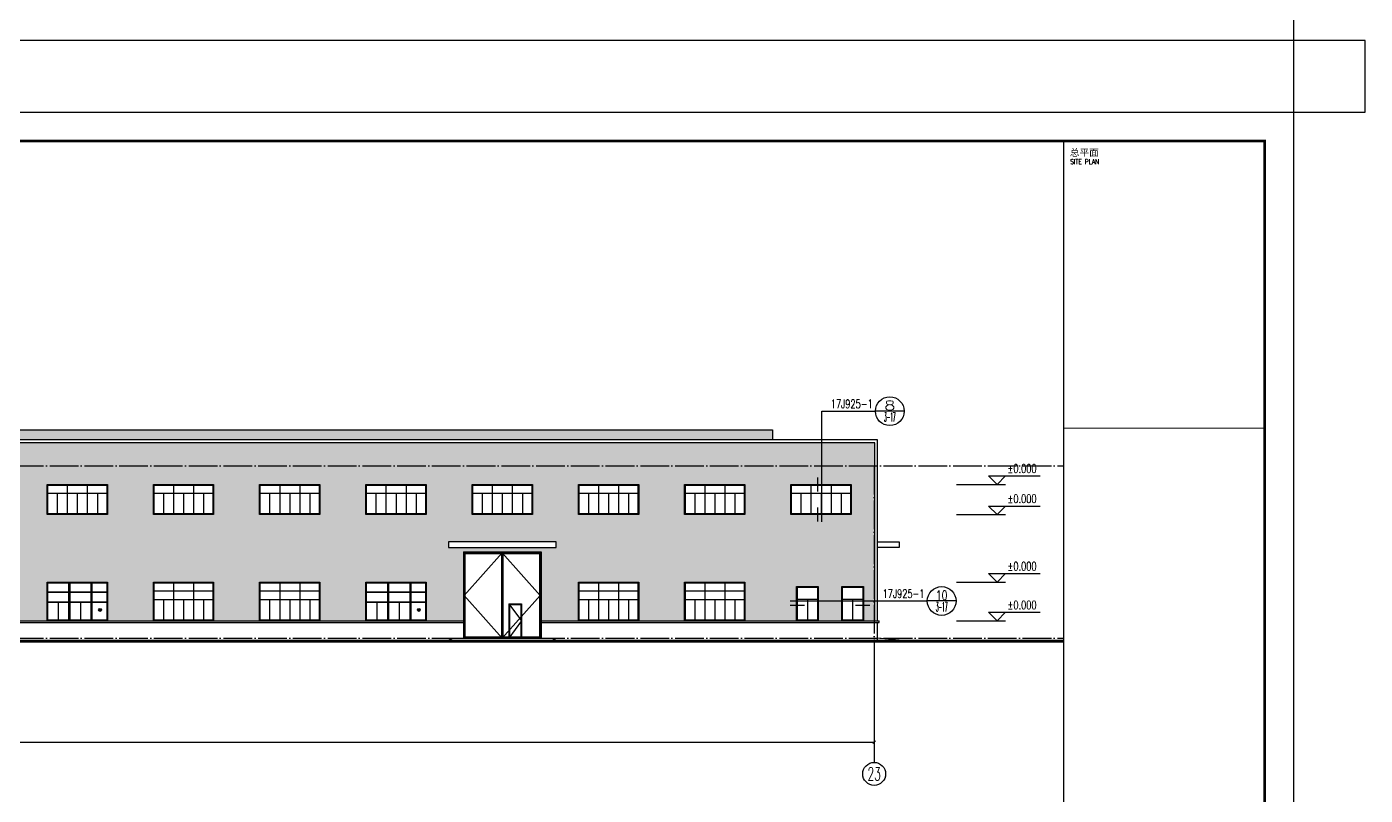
# Model space of a CAD drawing. Extents: x 13898408 to 14113608, y -853943 to -68012.
# Drawn here: x 14020392 to 14113608, y -624198 to -570693 of the extents above; entities that cross this region are included whole.
import ezdxf
from ezdxf.enums import TextEntityAlignment as Align

# ---------------------------------------------------------------- set-up
doc = ezdxf.new("R2010")
doc.units = 0
doc.header["$LTSCALE"] = 1000
doc.header["$MEASUREMENT"] = 0
doc.linetypes.add('DOTE', pattern=[2.42, 2, -0.2, 0.02, -0.2])
for name, color, linetype in [('AXIS', 3, 'Continuous'), ('AXIS_TEXT', 7, 'Continuous'), ('DIM_IDEN', 3, 'Continuous'), ('DOTE', 1, 'DOTE'), ('PUB_DIM', 3, 'Continuous'), ('PUB_TEXT', 7, 'Continuous'), ('TK', 4, 'Continuous'), ('WINDOW', 4, 'Continuous'), ('填充', 251, 'Continuous')]:
    doc.layers.add(name, color=color, linetype=linetype)
doc.styles.add('_TCH_AXIS', font='COMPLEX', dxfattribs={"bigfont": 'GBCBIG'})
doc.styles.add('_TCH_DIM', font='SIMPLEX', dxfattribs={"bigfont": 'GBCBIG'})
doc.styles.add('_TCH_DIM_T3', font='SIMPLEX', dxfattribs={"width": 0.705882, "bigfont": 'GBCBIG'})
doc.styles.add('_TCH_LABEL', font='COMPLEX', dxfattribs={"bigfont": 'GBCBIG'})
doc.styles.add('COMPLEX', font='COMPLEX')
doc.styles.add('ROMANS', font='romans', dxfattribs={"width": 0.65, "height": 231.275})
doc.styles.add('图签宋体', font='', dxfattribs={"height": 300})
doc.styles.get('图签宋体').set_extended_font_data('NSimSun')
doc.dimstyles.new('_TCH_ARCH&&200', dxfattribs={"dimtxt": 595, "dimasz": 200, "dimexe": 500, "dimexo": 600, "dimgap": 252.5, "dimtad": 1, "dimdec": 0, "dimzin": 0, "dimdsep": 46, "dimtxsty": '_TCH_DIM_T3', "dimblk": 'ARCHTICK', "dimcen": 0.09, "dimclrt": 7, "dimazin": 2, "dimtfac": 1, "dimtdec": 0, "dimtix": 1, "dimtmove": 2, "dimatfit": 3, "dimfxl": 0, "dimtolj": 1, "dimtzin": 0, "dimarcsym": 0})

# ---------------------------------------------------------------- blocks, each defined once
blk = doc.blocks.new('1111')
blk.add_lwpolyline([(-4200, 0), (0, 0), (0, -2700), (-4200, -2700)], close=True)
at = {"layer": 'WINDOW'}
for p, q in [((-4150, -600), (-50, -600)), ((-2800, -50), (-2800, -2650)), ((-1400, -50), (-1400, -2650)), ((-4150, -1200), (-50, -1200)), ((-3500, -1200), (-3500, -2650)), ((-2100, -1200), (-2100, -2650)), ((-700, -1200), (-700, -2650))]:
    blk.add_line(p, q, dxfattribs=at)
blk.add_lwpolyline([(-4150, -50), (-50, -50), (-50, -2650), (-4150, -2650)], close=True, dxfattribs=at)
blk = doc.blocks.new('A$C6FA958B4')
for p, q in [((-474, 38771), (4926, 38771)), ((-474, 38771), (-474, 32771)), ((4926, 38771), (4926, 32771))]:
    blk.add_line(p, q)
at = {"color": 4}
for p, q in [((-424, 38721), (4876, 38721)), ((-424, 38721), (-424, 32771)), ((-374, 38671), (2176, 38671)), ((-374, 38671), (-374, 32871)), ((2176, 38671), (2176, 32871)), ((2226, 38721), (2226, 32771)), ((2276, 38671), (2276, 35171)), ((2276, 38671), (4826, 38671)), ((4826, 38671), (4826, 32871)), ((4876, 38721), (4876, 32771)), ((2276, 35171), (2276, 32871)), ((2676, 35171), (3576, 35171)), ((2676, 35171), (2676, 32771)), ((2726, 35121), (3526, 35121)), ((2726, 35121), (2726, 32871)), ((3526, 35121), (3526, 32871)), ((3576, 35171), (3576, 32771)), ((-1224, 32771), (5676, 32771)), ((-374, 32871), (2176, 32871)), ((2276, 32871), (2676, 32871)), ((2726, 32871), (3226, 32871)), ((3226, 32871), (3526, 32871)), ((3576, 32871), (4826, 32871))]:
    blk.add_line(p, q, dxfattribs=at)
at = {"ltscale": 0.5}
blk.add_lwpolyline([(-1524, 39071), (5976, 39071), (5976, 39471), (-1524, 39471)], close=True, dxfattribs=at)
at = {"color": 4}
for points in [[(2226, 38721), (-424, 35746), (2226, 32771), (4876, 35746), (2226, 38721)], [(2676, 35171), (3576, 33971), (2676, 32771)]]:
    blk.add_lwpolyline(points, dxfattribs=at)
blk.add_lwpolyline([(-1524, 32621), (-1224, 32771), (5676, 32771), (5976, 32621)])
blk = doc.blocks.new('222222')
blk.add_lwpolyline([(-4200, 0), (0, 0), (0, -2100), (-4200, -2100)], close=True)
at = {"layer": 'WINDOW'}
for p, q in [((-4150, -600), (-50, -600)), ((-3500, -600), (-3500, -2050)), ((-2800, -50), (-2800, -2050)), ((-2100, -600), (-2100, -2050)), ((-1400, -50), (-1400, -2050)), ((-700, -600), (-700, -2050))]:
    blk.add_line(p, q, dxfattribs=at)
blk.add_lwpolyline([(-4150, -50), (-50, -50), (-50, -2050), (-4150, -2050)], close=True, dxfattribs=at)
blk = doc.blocks.new('GeYuanFrame_36671151', base_point=(20.09, 4.53))
at = {"layer": 'TK'}
blk.add_lwpolyline([(20.09, 4.53), (20.09, 598.53), (1071.09, 598.53), (1071.09, 4.53)], close=True, dxfattribs=at)
blk = doc.blocks.new('GeYuanFrame_68626334', base_point=(20.09, 4.53))
at = {"layer": 'TK'}
blk.add_lwpolyline([(20.09, 4.53), (20.09, 598.53), (1071.09, 598.53), (1071.09, 4.53)], close=True, dxfattribs=at)
at = {"layer": 'TK', "const_width": 1}
blk.add_lwpolyline([(45.09, 588.53), (1061.09, 588.53), (1061.09, 14.53), (45.09, 14.53)], close=True, dxfattribs=at)
at = {"layer": 'TK'}
for points, const_width in [([(991.09, 588.53), (991.09, 14.53)], 0.4), ([(991.09, 488.5), (1061.09, 488.5)], 0.35)]:
    blk.add_lwpolyline(points, dxfattribs=dict(at, const_width=const_width))
at = {"layer": 'TK', "style": '图签宋体'}
blk.add_text('总平面', height=2.4, dxfattribs=at).set_placement((993.23, 583.28))
at = {"layer": 'TK', "style": 'ROMANS', "width": 0.76}
blk.add_text('SITE PLAN', height=1.697, dxfattribs=at).set_placement((993.35, 580.49))
blk = doc.blocks.new('_AXISO')
blk.add_circle((0, 0), 0.5)
at = {"layer": 'AXIS_TEXT', "style": 'COMPLEX', "width": 1.041667}
blk.add_attdef('A', text='', height=0.56, dxfattribs=at).set_placement((-0.25, -0.28), (0.25, -0.28), align=Align.FIT)
blk = doc.blocks.new('_ArchTick')
at = {"color": 0, "linetype": 'ByBlock', "const_width": 0.4}
blk.add_lwpolyline([(-0.5, -0.5), (0.5, 0.5)], dxfattribs=at)
blk = doc.blocks.new('*D141')
at = {"layer": 'AXIS', "color": 0, "lineweight": -2}
for p, q in [((13916608, -614511), (13916608, -621011)), ((14079408, -614511), (14079408, -621011)), ((13916608, -620511), (14079408, -620511))]:
    blk.add_line(p, q, dxfattribs=at)
at = {"layer": 'Defpoints', "color": 0}
for p in [(13916608, -613911), (14079408, -613911), (14079408, -620511)]:
    blk.add_point(p, dxfattribs=at)
at = {"layer": 'AXIS', "color": 0, "lineweight": -2, "xscale": 200, "yscale": 200, "zscale": 200, "rotation": 180}
blk.add_blockref('_ArchTick', (13916608, -620511), dxfattribs=at)
at = {"layer": 'AXIS', "color": 0, "lineweight": -2, "xscale": 200, "yscale": 200, "zscale": 200}
blk.add_blockref('_ArchTick', (14079408, -620511), dxfattribs=at)
at = {"layer": 'AXIS', "color": 7, "insert": (13998008, -619961), "char_height": 595, "attachment_point": 5, "style": '_TCH_DIM_T3'}
blk.add_mtext('\\A1;162800', dxfattribs=at)

msp = doc.modelspace()

# ---------------------------------------------------------------- hatches: boundary and pattern name
for points in [[(14025595.5, -611298.7, 1), (14025395.5, -611298.7, 1)], [(14047795.5, -611298.7, 1), (14047595.5, -611298.7, 1)]]:
    msp.add_hatch(color=1).paths.add_polyline_path(points)
at = {"layer": '填充'}
h = msp.add_hatch(dxfattribs=at)
h.set_pattern_fill('ANSI33,_O', color=251, scale=200, angle=45)
h.set_pattern_definition([(90, (14033067.5, -599118.3), (-635, 6e-14), []), (90, (14033385, -598800.8), (-635, 6e-14), [317.5, -158.75])])
h.paths.add_polyline_path([(14072338, -598761.2), (14006094.9, -598761.2), (14006094.9, -599461.2), (14072338, -599461.2)])
edge = h.paths.add_edge_path()
edge.add_line((14079448, -599661.2), (14006094.9, -599661.2))
edge.add_line((14006094.9, -599661.2), (14006094.9, -601901.2))
edge.add_arc((14006094.9, -601861.2), 40, 90, 270, ccw=False)
edge.add_line((14006094.9, -601821.2), (14006094.9, -599661.2))
edge.add_line((14006094.9, -599661.2), (13916568, -599661.2))
edge.add_line((13916568, -599661.2), (13916568, -612061.2))
edge.add_line((13916568, -612061.2), (13917358, -612061.2))
edge.add_line((13917358, -612061.2), (13917358, -609661.2))
edge.add_line((13917358, -609661.2), (13918858, -609661.2))
edge.add_line((13918858, -609661.2), (13918858, -612061.2))
edge.add_line((13918858, -612061.2), (13920458, -612061.2))
edge.add_line((13920458, -612061.2), (13920458, -609661.2))
edge.add_line((13920458, -609661.2), (13921958, -609661.2))
edge.add_line((13921958, -609661.2), (13921958, -612061.2))
edge.add_line((13921958, -612061.2), (13925608, -612061.2))
edge.add_line((13925608, -612061.2), (13925608, -609361.2))
edge.add_line((13925608, -609361.2), (13929808, -609361.2))
edge.add_line((13929808, -609361.2), (13929808, -612061.2))
edge.add_line((13929808, -612061.2), (13933008, -612061.2))
edge.add_line((13933008, -612061.2), (13933008, -609361.2))
edge.add_line((13933008, -609361.2), (13937208, -609361.2))
edge.add_line((13937208, -609361.2), (13937208, -612061.2))
edge.add_line((13937208, -612061.2), (13939808, -612061.2))
edge.add_line((13939808, -612061.2), (13939808, -607261.2))
edge.add_line((13939808, -607261.2), (13945208, -607261.2))
edge.add_line((13945208, -607261.2), (13945208, -612061.2))
edge.add_line((13945208, -612061.2), (13947808, -612061.2))
edge.add_line((13947808, -612061.2), (13947808, -609361.2))
edge.add_line((13947808, -609361.2), (13952008, -609361.2))
edge.add_line((13952008, -609361.2), (13952008, -612061.2))
edge.add_line((13952008, -612061.2), (13955208, -612061.2))
edge.add_line((13955208, -612061.2), (13955208, -609361.2))
edge.add_line((13955208, -609361.2), (13959408, -609361.2))
edge.add_line((13959408, -609361.2), (13959408, -612061.2))
edge.add_line((13959408, -612061.2), (13962608, -612061.2))
edge.add_line((13962608, -612061.2), (13962608, -609361.2))
edge.add_line((13962608, -609361.2), (13966808, -609361.2))
edge.add_line((13966808, -609361.2), (13966808, -612061.2))
edge.add_line((13966808, -612061.2), (13970008, -612061.2))
edge.add_line((13970008, -612061.2), (13970008, -609361.2))
edge.add_line((13970008, -609361.2), (13974208, -609361.2))
edge.add_line((13974208, -609361.2), (13974208, -612061.2))
edge.add_line((13974208, -612061.2), (13977408, -612061.2))
edge.add_line((13977408, -612061.2), (13977408, -609361.2))
edge.add_line((13977408, -609361.2), (13981608, -609361.2))
edge.add_line((13981608, -609361.2), (13981608, -612061.2))
edge.add_line((13981608, -612061.2), (13984808, -612061.2))
edge.add_line((13984808, -612061.2), (13984808, -609361.2))
edge.add_line((13984808, -609361.2), (13989008, -609361.2))
edge.add_line((13989008, -609361.2), (13989008, -612061.2))
edge.add_line((13989008, -612061.2), (13991608, -612061.2))
edge.add_line((13991608, -612061.2), (13991608, -607261.2))
edge.add_line((13991608, -607261.2), (13997008, -607261.2))
edge.add_line((13997008, -607261.2), (13997008, -612061.2))
edge.add_line((13997008, -612061.2), (13999608, -612061.2))
edge.add_line((13999608, -612061.2), (13999608, -609361.2))
edge.add_line((13999608, -609361.2), (14003808, -609361.2))
edge.add_line((14003808, -609361.2), (14003808, -612061.2))
edge.add_line((14003808, -612061.2), (14007008, -612061.2))
edge.add_line((14007008, -612061.2), (14007008, -609361.2))
edge.add_line((14007008, -609361.2), (14011208, -609361.2))
edge.add_line((14011208, -609361.2), (14011208, -612061.2))
edge.add_line((14011208, -612061.2), (14014408, -612061.2))
edge.add_line((14014408, -612061.2), (14014408, -609361.2))
edge.add_line((14014408, -609361.2), (14018608, -609361.2))
edge.add_line((14018608, -609361.2), (14018608, -612061.2))
edge.add_line((14018608, -612061.2), (14021808, -612061.2))
edge.add_line((14021808, -612061.2), (14021808, -609361.2))
edge.add_line((14021808, -609361.2), (14026008, -609361.2))
edge.add_line((14026008, -609361.2), (14026008, -612061.2))
edge.add_line((14026008, -612061.2), (14029208, -612061.2))
edge.add_line((14029208, -612061.2), (14029208, -609361.2))
edge.add_line((14029208, -609361.2), (14033408, -609361.2))
edge.add_line((14033408, -609361.2), (14033408, -612061.2))
edge.add_line((14033408, -612061.2), (14036608, -612061.2))
edge.add_line((14036608, -612061.2), (14036608, -609361.2))
edge.add_line((14036608, -609361.2), (14040808, -609361.2))
edge.add_line((14040808, -609361.2), (14040808, -612061.2))
edge.add_line((14040808, -612061.2), (14044008, -612061.2))
edge.add_line((14044008, -612061.2), (14044008, -609361.2))
edge.add_line((14044008, -609361.2), (14048208, -609361.2))
edge.add_line((14048208, -609361.2), (14048208, -612061.2))
edge.add_line((14048208, -612061.2), (14050808, -612061.2))
edge.add_line((14050808, -612061.2), (14050808, -607261.2))
edge.add_line((14050808, -607261.2), (14056208, -607261.2))
edge.add_line((14056208, -607261.2), (14056208, -612061.2))
edge.add_line((14056208, -612061.2), (14058808, -612061.2))
edge.add_line((14058808, -612061.2), (14058808, -609361.2))
edge.add_line((14058808, -609361.2), (14063008, -609361.2))
edge.add_line((14063008, -609361.2), (14063008, -612061.2))
edge.add_line((14063008, -612061.2), (14066208, -612061.2))
edge.add_line((14066208, -612061.2), (14066208, -609361.2))
edge.add_line((14066208, -609361.2), (14070408, -609361.2))
edge.add_line((14070408, -609361.2), (14070408, -612061.2))
edge.add_line((14070408, -612061.2), (14074008, -612061.2))
edge.add_line((14074008, -612061.2), (14074008, -609661.2))
edge.add_line((14074008, -609661.2), (14075508, -609661.2))
edge.add_line((14075508, -609661.2), (14075508, -612061.2))
edge.add_line((14075508, -612061.2), (14077158, -612061.2))
edge.add_line((14077158, -612061.2), (14077158, -609661.2))
edge.add_line((14077158, -609661.2), (14078658, -609661.2))
edge.add_line((14078658, -609661.2), (14078658, -612061.2))
edge.add_line((14078658, -612061.2), (14079448, -612061.2))
edge.add_line((14079448, -612061.2), (14079448, -599661.2))
h.paths.add_polyline_path([(13974208, -602561.2), (13974208, -604661.2), (13970008, -604661.2), (13970008, -602561.2)], flags=16)
h.paths.add_polyline_path([(13981608, -602561.2), (13981608, -604661.2), (13977408, -604661.2), (13977408, -602561.2)], flags=16)
h.paths.add_polyline_path([(13966808, -602561.2), (13966808, -604661.2), (13962608, -604661.2), (13962608, -602561.2)], flags=16)
h.paths.add_polyline_path([(13984808, -602561.2), (13989008, -602561.2), (13989008, -604661.2), (13984808, -604661.2)], flags=16)
h.paths.add_polyline_path([(13959408, -602561.2), (13959408, -604661.2), (13955208, -604661.2), (13955208, -602561.2)], flags=16)
h.paths.add_polyline_path([(13990558, -606561.2), (13998058, -606561.2), (13998058, -606961.2), (13990558, -606961.2)], flags=16)
h.paths.add_polyline_path([(13992208, -602561.2), (13996408, -602561.2), (13996408, -604661.2), (13992208, -604661.2)], flags=16)
h.paths.add_polyline_path([(13952008, -602561.2), (13952008, -604661.2), (13947808, -604661.2), (13947808, -602561.2)], flags=16)
h.paths.add_polyline_path([(14003808, -602561.2), (14003808, -604661.2), (13999608, -604661.2), (13999608, -602561.2)], flags=16)
h.paths.add_polyline_path([(13946258, -606561.2), (13946258, -606961.2), (13938758, -606961.2), (13938758, -606561.2)], flags=16)
h.paths.add_polyline_path([(13944608, -602561.2), (13944608, -604661.2), (13940408, -604661.2), (13940408, -602561.2)], flags=16)
h.paths.add_polyline_path([(14011208, -602561.2), (14011208, -604661.2), (14007008, -604661.2), (14007008, -602561.2)], flags=16)
h.paths.add_polyline_path([(13937208, -602561.2), (13937208, -604661.2), (13933008, -604661.2), (13933008, -602561.2)], flags=16)
h.paths.add_polyline_path([(14018608, -602561.2), (14018608, -604661.2), (14014408, -604661.2), (14014408, -602561.2)], flags=16)
h.paths.add_polyline_path([(13929808, -602561.2), (13929808, -604661.2), (13925608, -604661.2), (13925608, -602561.2)], flags=16)
h.paths.add_polyline_path([(14021808, -602561.2), (14026008, -602561.2), (14026008, -604661.2), (14021808, -604661.2)], flags=16)
h.paths.add_polyline_path([(13922408, -602561.2), (13922408, -604661.2), (13918208, -604661.2), (13918208, -602561.2)], flags=16)
h.paths.add_polyline_path([(14029208, -602561.2), (14033408, -602561.2), (14033408, -604661.2), (14029208, -604661.2)], flags=16)
h.paths.add_polyline_path([(14036608, -602561.2), (14040808, -602561.2), (14040808, -604661.2), (14036608, -604661.2)], flags=16)
h.paths.add_polyline_path([(14044008, -602561.2), (14048208, -602561.2), (14048208, -604661.2), (14044008, -604661.2)], flags=16)
h.paths.add_polyline_path([(14049758, -606561.2), (14057258, -606561.2), (14057258, -606961.2), (14049758, -606961.2)], flags=16)
h.paths.add_polyline_path([(14051408, -604661.2), (14051408, -602561.2), (14055608, -602561.2), (14055608, -604661.2)], flags=16)
h.paths.add_polyline_path([(14058808, -604661.2), (14058808, -602561.2), (14063008, -602561.2), (14063008, -604661.2)], flags=16)
h.paths.add_polyline_path([(14066208, -604661.2), (14066208, -602561.2), (14070408, -602561.2), (14070408, -604661.2)], flags=16)
h.paths.add_polyline_path([(14073608, -604661.2), (14073608, -602561.2), (14077808, -602561.2), (14077808, -604661.2)], flags=16)
h.paths.add_polyline_path([(13923678, -599461.2), (14006094.9, -599461.2), (14006094.9, -598761.2), (13923678, -598761.2)])

# ---------------------------------------------------------------- linework, layer by layer
at = {"ltscale": 0.5}
for p, q in [((13997008, -612061.2), (14050808, -612061.2)), ((13997008, -612161.2), (14050808, -612161.2)), ((14056208, -612061.2), (14079748, -612061.2)), ((14056208, -612161.2), (14079748, -612161.2)), ((14079748, -612161.2), (14079748, -612061.2)), ((14081148, -613411.2), (14079648, -613261.2)), ((13903408, -613411.2), (14092608, -613411.2)), ((13903408, -613511.2), (14092608, -613511.2))]:
    msp.add_line(p, q, dxfattribs=at)
msp.add_lwpolyline([(14108608, -571643.1), (14108608, -576643.1), (14113608, -576643.1), (14113608, -571643.1)], close=True, dxfattribs=at)
for points in [[(13923678, -599461.2), (13923678, -598761.2), (14072338, -598761.2), (14072338, -599461.2)], [(14079648, -612061.2), (14079648, -599461.2), (13916368, -599461.2), (13916368, -612061.2)], [(14079448, -612061.2), (14079448, -599661.2), (13916568, -599661.2), (13916568, -612061.2)], [(14079648, -606561.2), (14081148, -606561.2), (14081148, -606961.2), (14079648, -606961.2)], [(14079648, -613411.2), (14079648, -612161.2)]]:
    msp.add_lwpolyline(points, dxfattribs=at)
at = {"ltscale": 0.5, "const_width": 100}
msp.add_lwpolyline([(13903408, -613461.2), (14092608, -613461.2)], dxfattribs=at)
at = {"color": 1}
for centre in [(14025495.5, -611298.7), (14047695.5, -611298.7)]:
    msp.add_circle(centre, 100, dxfattribs=at)
at = {"layer": 'AXIS'}
msp.add_line((14079408, -613911.2), (14079408, -621911.2), dxfattribs=at)
at = {"layer": 'DIM_IDEN'}
for p, q in [((14075774.3, -597461.2), (14079498, -597461.2)), ((14075774.3, -605161.2), (14075774.3, -597461.2)), ((14081498, -597461.2), (14079498, -597461.2)), ((14073558, -610674.7), (14079714.5, -610674.7)), ((14079714.5, -610674.7), (14083108, -610674.7)), ((14085108, -610674.7), (14083108, -610674.7))]:
    msp.add_line(p, q, dxfattribs=at)
at = {"layer": 'DIM_IDEN', "const_width": 100}
for points in [[(14075474.3, -603061.2), (14075474.3, -602061.2)], [(14075474.3, -605161.2), (14075474.3, -604161.2)], [(14073558, -610974.7), (14074558, -610974.7)], [(14078108, -610974.7), (14079108, -610974.7)]]:
    msp.add_lwpolyline(points, dxfattribs=at)
at = {"layer": 'DIM_IDEN'}
for centre in [(14080498, -597461.2), (14084108, -610674.7)]:
    msp.add_circle(centre, 1000, dxfattribs=at)
at = {"layer": 'DOTE'}
for p, q in [((13903408, -601261.2), (14092608, -601261.2)), ((14079408, -601261.2), (14079408, -613911.2)), ((13903408, -613261.2), (14092608, -613261.2))]:
    msp.add_line(p, q, dxfattribs=at)
at = {"layer": 'PUB_DIM'}
for p, q in [((14087963, -602561.2), (14087363, -601961.2)), ((14087363, -601961.2), (14090963, -601961.2)), ((14087963, -602561.2), (14088563, -601961.2)), ((14085148, -602561.2), (14088563, -602561.2)), ((14085148, -604661.2), (14088563, -604661.2)), ((14087963, -604661.2), (14087363, -604061.2)), ((14087363, -604061.2), (14090963, -604061.2)), ((14087963, -604661.2), (14088563, -604061.2)), ((14085148, -609361.2), (14088563, -609361.2)), ((14087963, -609361.2), (14087363, -608761.2)), ((14087363, -608761.2), (14090963, -608761.2)), ((14087963, -609361.2), (14088563, -608761.2)), ((14087963, -612061.2), (14087363, -611461.2)), ((14087363, -611461.2), (14090963, -611461.2)), ((14087963, -612061.2), (14088563, -611461.2)), ((14085148, -612061.2), (14088563, -612061.2))]:
    msp.add_line(p, q, dxfattribs=at)
at = {"layer": 'WINDOW'}
for p, q in [((14075458, -610561.2), (14074058, -610561.2)), ((14074758, -610561.2), (14074758, -612011.2)), ((14078608, -610561.2), (14077208, -610561.2)), ((14077908, -610561.2), (14077908, -612011.2)), ((14022583, -610786.2), (14022583, -612011.2)), ((14024133, -610786.2), (14024133, -612011.2)), ((14044783, -610786.2), (14044783, -612011.2)), ((14046333, -610786.2), (14046333, -612011.2))]:
    msp.add_line(p, q, dxfattribs=at)
for points in [[(14021808, -609361.2), (14026008, -609361.2), (14026008, -612061.2), (14021808, -612061.2)], [(14021858, -609411.2), (14025958, -609411.2), (14025958, -612011.2), (14021858, -612011.2)], [(14023333, -609411.2), (14023383, -609411.2), (14023383, -612011.2), (14023333, -612011.2)], [(14024883, -609411.2), (14024933, -609411.2), (14024933, -612011.2), (14024883, -612011.2)], [(14044008, -609361.2), (14048208, -609361.2), (14048208, -612061.2), (14044008, -612061.2)], [(14044058, -609411.2), (14048158, -609411.2), (14048158, -612011.2), (14044058, -612011.2)], [(14045533, -609411.2), (14045583, -609411.2), (14045583, -612011.2), (14045533, -612011.2)], [(14047083, -609411.2), (14047133, -609411.2), (14047133, -612011.2), (14047083, -612011.2)], [(14025958, -610086.2), (14021858, -610086.2), (14021858, -610036.2), (14025958, -610036.2)], [(14048158, -610086.2), (14044058, -610086.2), (14044058, -610036.2), (14048158, -610036.2)], [(14074008, -609661.2), (14075508, -609661.2), (14075508, -612061.2), (14074008, -612061.2)], [(14074058, -609711.2), (14075458, -609711.2), (14075458, -612011.2), (14074058, -612011.2)], [(14077158, -609661.2), (14078658, -609661.2), (14078658, -612061.2), (14077158, -612061.2)], [(14077208, -609711.2), (14078608, -609711.2), (14078608, -612011.2), (14077208, -612011.2)], [(14025958, -610786.2), (14021858, -610786.2), (14021858, -610736.2), (14025958, -610736.2)], [(14048158, -610786.2), (14044058, -610786.2), (14044058, -610736.2), (14048158, -610736.2)]]:
    msp.add_lwpolyline(points, close=True, dxfattribs=at)

# ---------------------------------------------------------------- block references
at = {"xscale": 200, "yscale": 200, "zscale": 200}
for name, p in [('GeYuanFrame_36671151', (13898408, -571643.1)), ('GeYuanFrame_68626334', (13898408, -695443.1))]:
    msp.add_blockref(name, p, dxfattribs=at)
for name, p in [('222222', (14026008, -602561.2)), ('222222', (14033408, -602561.2)), ('222222', (14040808, -602561.2)), ('222222', (14048208, -602561.2)), ('222222', (14055608, -602561.2)), ('222222', (14063008, -602561.2)), ('222222', (14070408, -602561.2)), ('222222', (14077808, -602561.2)), ('1111', (14033408, -609361.2)), ('1111', (14040808, -609361.2)), ('1111', (14063008, -609361.2)), ('1111', (14070408, -609361.2))]:
    msp.add_blockref(name, p)
at = {"ltscale": 0.5}
msp.add_blockref('A$C6FA958B4', (14051282.3, -646032), dxfattribs=at)
at = {"layer": 'AXIS'}
ref = msp.add_blockref('_AXISO', (14079408, -622711.2), dxfattribs=dict(at, xscale=1600, yscale=1600, zscale=1600))
ref.add_attrib('A', '23', dxfattribs={"layer": 'AXIS_TEXT', "ltscale": 0.5, "height": 905.1, "style": '_TCH_AXIS', "width": 0.617647}).set_placement((14078955.4, -623163.7), (14079860.5, -623163.7), align=Align.FIT)

# ---------------------------------------------------------------- texts
at = {"layer": 'PUB_TEXT', "width": 0.705882}
for s, style, p in [('17J925-1', '_TCH_LABEL', (14076388, -597251.2)), ('%%P0.000', '_TCH_DIM', (14088703, -601751.2)), ('%%P0.000', '_TCH_DIM', (14088703, -603851.2)), ('%%P0.000', '_TCH_DIM', (14088703, -608551.2)), ('17J925-1', '_TCH_LABEL', (14079998, -610464.7)), ('%%P0.000', '_TCH_DIM', (14088703, -611251.2))]:
    msp.add_text(s, height=595, dxfattribs=dict(at, style=style)).set_placement(p)
at = {"layer": 'PUB_TEXT', "style": '_TCH_LABEL'}
for s, height, width, p, p2 in [('8', 644, 1.875, (14080095.5, -597380.7), (14080900.5, -597380.7)), ('3-17', 643.99, 0.35473, (14080095.5, -598185.7), (14080900.5, -598185.7)), ('10', 643.99, 0.905172, (14083705.5, -610594.2), (14084510.5, -610594.2)), ('3-17', 643.99, 0.35473, (14083705.5, -611399.2), (14084510.5, -611399.2))]:
    msp.add_text(s, height=height, dxfattribs=dict(at, width=width)).set_placement(p, p2, align=Align.FIT)

# ---------------------------------------------------------------- dimensions: what is measured, and where the dimension line sits
at = {"layer": 'AXIS'}
dim = msp.add_aligned_dim(p1=(13916608, -613911.2), p2=(14079408, -613911.2), distance=-6600, text='162800', dimstyle='_TCH_ARCH&&200', dxfattribs=at)
dim.commit()
dim.dimension.update_dxf_attribs({"geometry": '*D141', "text_midpoint": (13998008, -619961.2)})

doc.saveas('drawing.dxf')
